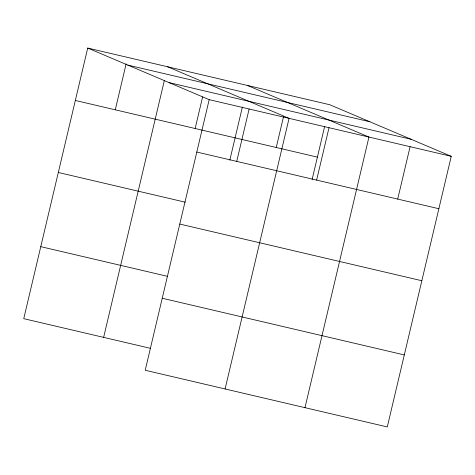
<?xml version="1.0" encoding="UTF-8"?>
<svg xmlns="http://www.w3.org/2000/svg" width="475" height="475" viewBox="0 0 475 475"><rect width="100%" height="100%" fill="white"/><g stroke="black" fill="none" stroke-linecap="round" stroke-linejoin="round"><path stroke-width="0.71" d="M87.721 48.064L209.184 99.655L145.219 370.262L387.279 426.936L451.25 156.328L329.781 104.737L87.721 48.064L23.75 318.672L150.706 348.395M115.277 109.808L126.13 63.876M103.633 337.375L164.374 80.406M195.154 128.511L202.617 96.936M229.817 160.188L242.393 107M236.74 161.399L249.126 109.007M276.248 147.499L283.539 116.636M225.097 388.966L289.067 118.358L167.598 66.767M312.122 179.455L324.692 126.267M316.623 180.102L329.009 127.71M304.98 407.663L368.95 137.061L247.481 85.47M397.712 199.09L410.097 146.692M127.805 65.093L369.865 121.76M169.1 82.632L411.166 139.306M209.184 99.655L451.25 156.328M75.335 100.462L317.395 157.13M196.798 152.047L438.864 208.721M58.312 172.473L185.262 202.19M179.776 224.058L421.842 280.731M40.773 246.662L167.728 276.385M162.242 298.252L404.302 354.926"/></g></svg>
